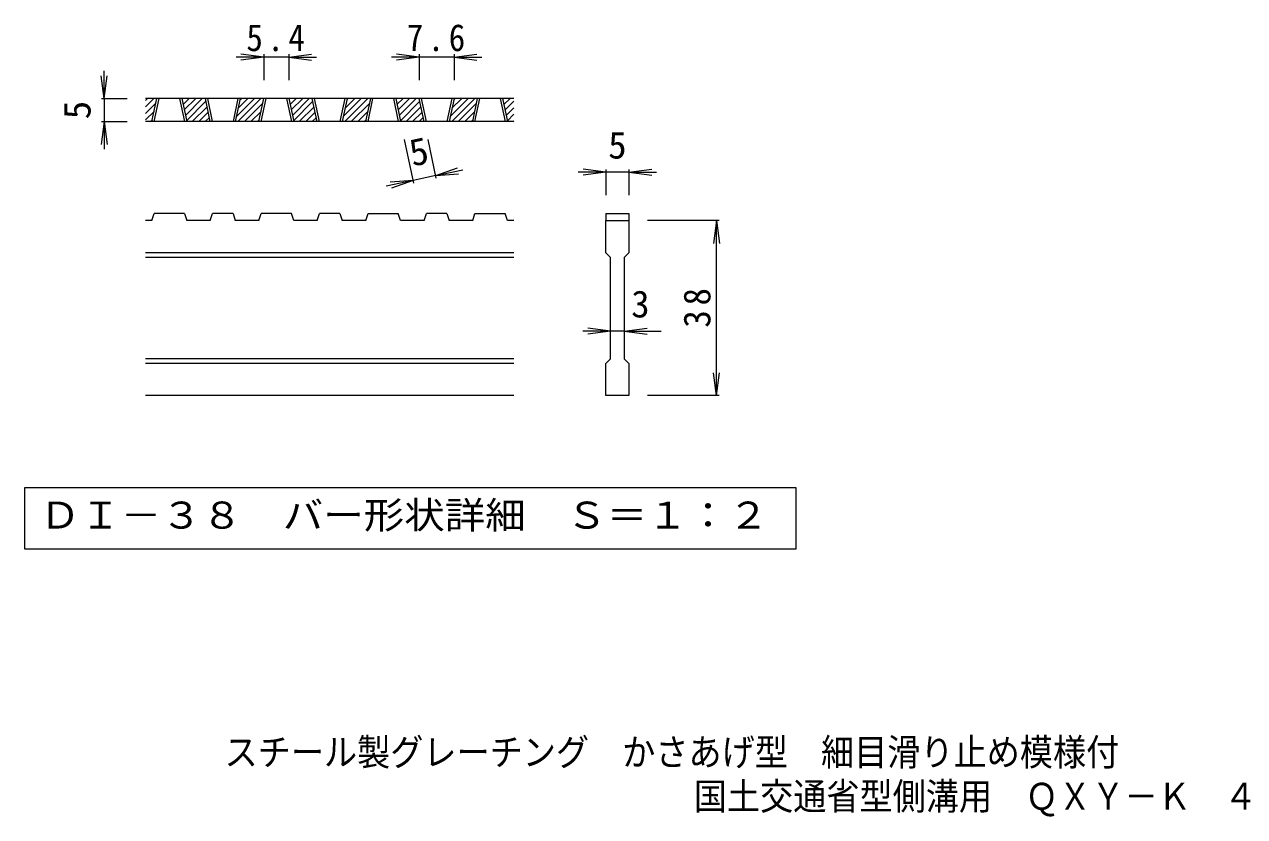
# Model space of a CAD drawing. Units: millimetres on the paper, enlarged 5 times, with parts at other scales. Extents: x -569 to 819, y -690 to 666.
# Drawn here: x -538 to 125, y -690 to -260 of the extents above; entities that cross this region are included whole.
import ezdxf
from ezdxf.enums import TextEntityAlignment as Align

# ---------------------------------------------------------------- set-up
doc = ezdxf.new("R2010")
doc.units = ezdxf.units.MM
doc.header["$LTSCALE"] = 5
doc.layers.add('D-0_通り芯', color=3, linetype='Continuous', lineweight=9)
doc.layers.add('D-4_寸法', color=7, linetype='Continuous', lineweight=9)
doc.layers.add('F-5_F-5ﾚｲﾔ', color=2, linetype='Continuous')
doc.styles.add('ＭＳ ゴシック', font='')
doc.styles.get('ＭＳ ゴシック').set_extended_font_data('MS Gothic')

msp = doc.modelspace()

# ---------------------------------------------------------------- linework, layer by layer
at = {"layer": 'D-0_通り芯'}
for p, q in [((-471.721, -304.797), (-467.188, -300.264)), ((-471.721, -301.262), (-470.724, -300.264)), ((-271.721, -300.264), (-471.721, -300.264)), ((-471.721, -308.333), (-466.14, -302.752)), ((-468.283, -312.764), (-465.608, -300.264)), ((-467.033, -312.764), (-464.358, -300.264)), ((-453.283, -300.264), (-450.608, -312.764)), ((-452.033, -300.264), (-449.358, -312.764)), ((-451.948, -300.663), (-451.548, -300.264)), ((-451.324, -303.575), (-448.013, -300.264)), ((-450.701, -306.488), (-444.477, -300.264)), ((-450.078, -309.4), (-440.942, -300.264)), ((-449.455, -312.312), (-438.925, -301.783)), ((-446.371, -312.764), (-438.302, -304.695)), ((-436.575, -312.764), (-439.25, -300.264)), ((-435.325, -312.764), (-438, -300.264)), ((-421.575, -300.264), (-424.25, -312.764)), ((-420.325, -300.264), (-423, -312.764)), ((-422.412, -310.019), (-412.658, -300.264)), ((-421.622, -312.764), (-409.122, -300.264)), ((-421.45, -305.521), (-416.193, -300.264)), ((-420.487, -301.023), (-419.729, -300.264)), ((-418.087, -312.764), (-408.074, -302.752)), ((-410.217, -312.764), (-407.542, -300.264)), ((-408.967, -312.764), (-406.292, -300.264)), ((-395.217, -300.264), (-392.542, -312.764)), ((-393.967, -300.264), (-391.292, -312.764)), ((-393.882, -300.663), (-393.482, -300.264)), ((-393.258, -303.575), (-389.947, -300.264)), ((-392.635, -306.488), (-386.411, -300.264)), ((-392.012, -309.4), (-382.876, -300.264)), ((-391.389, -312.312), (-380.859, -301.783)), ((-388.305, -312.764), (-380.236, -304.695)), ((-378.509, -312.764), (-381.184, -300.264)), ((-377.259, -312.764), (-379.934, -300.264)), ((-363.509, -300.264), (-366.184, -312.764)), ((-362.259, -300.264), (-364.934, -312.764)), ((-364.346, -310.019), (-354.592, -300.264)), ((-363.556, -312.764), (-351.056, -300.264)), ((-363.384, -305.521), (-358.127, -300.264)), ((-362.421, -301.023), (-361.663, -300.264)), ((-360.021, -312.764), (-350.008, -302.752)), ((-352.151, -312.764), (-349.476, -300.264)), ((-350.901, -312.764), (-348.226, -300.264)), ((-337.151, -300.264), (-334.476, -312.764)), ((-335.901, -300.264), (-333.226, -312.764)), ((-335.816, -300.663), (-335.416, -300.264)), ((-335.192, -303.575), (-331.881, -300.264)), ((-334.569, -306.488), (-328.345, -300.264)), ((-333.946, -309.4), (-324.81, -300.264)), ((-333.323, -312.312), (-322.793, -301.783)), ((-330.239, -312.764), (-322.17, -304.695)), ((-320.443, -312.764), (-323.118, -300.264)), ((-319.193, -312.764), (-321.868, -300.264)), ((-305.443, -300.264), (-308.118, -312.764)), ((-304.193, -300.264), (-306.868, -312.764)), ((-306.28, -310.019), (-296.526, -300.264)), ((-305.49, -312.764), (-292.99, -300.264)), ((-305.318, -305.521), (-300.061, -300.264)), ((-304.355, -301.023), (-303.597, -300.264)), ((-301.955, -312.764), (-291.942, -302.752)), ((-294.085, -312.764), (-291.41, -300.264)), ((-292.835, -312.764), (-290.16, -300.264)), ((-279.085, -300.264), (-276.41, -312.764)), ((-277.835, -300.264), (-275.16, -312.764)), ((-277.749, -300.663), (-277.35, -300.264)), ((-277.126, -303.575), (-273.815, -300.264)), ((-276.503, -306.488), (-271.721, -301.706)), ((-471.721, -311.868), (-467.103, -307.25)), ((-442.835, -312.764), (-437.679, -307.607)), ((-439.3, -312.764), (-437.055, -310.52)), ((-414.551, -312.764), (-409.037, -307.25)), ((-384.769, -312.764), (-379.613, -307.607)), ((-381.234, -312.764), (-378.989, -310.52)), ((-356.485, -312.764), (-350.971, -307.25)), ((-326.703, -312.764), (-321.546, -307.607)), ((-323.168, -312.764), (-320.923, -310.52)), ((-298.419, -312.764), (-292.905, -307.25)), ((-275.88, -309.4), (-271.721, -305.242)), ((-275.257, -312.312), (-271.721, -308.777)), ((-271.721, -312.764), (-471.721, -312.764)), ((-469.082, -312.764), (-468.066, -311.748)), ((-411.016, -312.764), (-409.999, -311.748)), ((-352.95, -312.764), (-351.933, -311.748)), ((-294.884, -312.764), (-293.867, -311.748)), ((-272.173, -312.764), (-271.721, -312.313)), ((-468.283, -366.514), (-467.033, -362.764)), ((-450.608, -362.764), (-467.033, -362.764)), ((-450.608, -362.764), (-449.358, -366.514)), ((-436.575, -366.514), (-435.325, -362.764)), ((-424.25, -362.764), (-435.325, -362.764)), ((-424.25, -362.764), (-423, -366.514)), ((-410.217, -366.514), (-408.967, -362.764)), ((-392.542, -362.764), (-408.967, -362.764)), ((-391.292, -366.514), (-392.542, -362.764)), ((-378.509, -366.514), (-377.259, -362.764)), ((-366.184, -362.764), (-377.259, -362.764)), ((-366.184, -362.764), (-364.934, -366.514)), ((-352.151, -366.514), (-350.901, -362.764)), ((-350.901, -362.764), (-334.476, -362.764)), ((-333.226, -366.514), (-334.476, -362.764)), ((-320.443, -366.514), (-319.193, -362.764)), ((-308.118, -362.764), (-319.193, -362.764)), ((-308.118, -362.764), (-306.868, -366.514)), ((-294.085, -366.514), (-292.835, -362.764)), ((-292.835, -362.764), (-276.41, -362.764)), ((-275.16, -366.514), (-276.41, -362.764)), ((-221.721, -362.764), (-209.222, -362.764)), ((-221.721, -362.764), (-221.721, -366.514)), ((-209.222, -362.764), (-209.222, -366.514)), ((-468.283, -366.514), (-471.721, -366.514)), ((-436.575, -366.514), (-449.358, -366.514)), ((-410.217, -366.514), (-423, -366.514)), ((-378.509, -366.514), (-391.292, -366.514)), ((-352.151, -366.514), (-364.934, -366.514)), ((-320.443, -366.514), (-333.226, -366.514)), ((-294.085, -366.514), (-306.868, -366.514)), ((-271.721, -366.514), (-275.16, -366.514)), ((-221.721, -366.514), (-209.222, -366.514)), ((-221.721, -384.014), (-221.721, -366.514)), ((-209.222, -366.514), (-209.222, -384.014)), ((-271.721, -384.014), (-471.721, -384.014)), ((-221.721, -384.014), (-219.222, -386.514)), ((-211.722, -386.514), (-209.222, -384.014)), ((-271.721, -386.514), (-471.721, -386.514)), ((-219.222, -441.514), (-219.222, -386.514)), ((-211.722, -386.514), (-211.722, -441.514)), ((-271.721, -441.514), (-471.721, -441.514)), ((-211.722, -441.514), (-209.222, -444.014)), ((-271.721, -444.014), (-471.721, -444.014)), ((-209.222, -444.014), (-209.222, -461.514)), ((-271.721, -461.514), (-471.721, -461.514)), ((-209.222, -461.514), (-221.721, -461.514))]:
    msp.add_line(p, q, dxfattribs=at)
msp.add_lwpolyline([(-221.721, -461.514), (-221.721, -444.014), (-219.222, -441.514)], dxfattribs=at)
at = {"layer": 'D-0_通り芯', "color": 7}
msp.add_lwpolyline([(-537.548, -511.514), (-537.548, -544.74), (-118.395, -544.74), (-118.395, -511.514)], close=True, dxfattribs=at)
at = {"layer": 'D-4_寸法'}
for p, q in [((-407.542, -277.764), (-422.542, -277.764)), ((-407.542, -277.764), (-419.935, -276.132)), ((-407.542, -277.764), (-419.935, -279.396)), ((-407.542, -276.264), (-407.542, -290.264)), ((-393.967, -277.764), (-407.542, -277.764)), ((-393.967, -277.764), (-381.574, -276.132)), ((-393.967, -276.264), (-393.967, -290.264)), ((-393.967, -277.764), (-381.574, -279.396)), ((-393.967, -277.764), (-378.967, -277.764)), ((-323.118, -277.764), (-338.118, -277.764)), ((-323.118, -277.764), (-335.511, -276.132)), ((-323.118, -277.764), (-335.511, -279.396)), ((-323.118, -276.264), (-323.118, -290.264)), ((-304.193, -277.764), (-323.118, -277.764)), ((-304.193, -277.764), (-291.8, -276.132)), ((-304.193, -276.264), (-304.193, -290.264)), ((-304.193, -277.764), (-291.8, -279.396)), ((-304.193, -277.764), (-289.193, -277.764)), ((-494.221, -300.264), (-495.853, -287.871)), ((-494.221, -300.264), (-494.221, -285.264)), ((-494.221, -300.264), (-492.59, -287.871)), ((-495.721, -300.264), (-481.721, -300.264)), ((-494.221, -300.264), (-494.221, -312.764)), ((-494.221, -312.764), (-495.853, -325.157)), ((-495.721, -312.764), (-481.721, -312.764)), ((-494.221, -312.764), (-492.59, -325.157)), ((-494.221, -312.764), (-494.221, -327.764)), ((-326.074, -346.183), (-331.133, -322.543)), ((-313.851, -343.567), (-318.35, -322.543)), ((-314.165, -342.1), (-302.388, -337.911)), ((-314.165, -342.1), (-326.388, -344.716)), ((-314.165, -342.1), (-299.497, -338.961)), ((-314.165, -342.1), (-301.705, -341.102)), ((-221.721, -340.264), (-236.721, -340.264)), ((-221.721, -340.264), (-234.114, -338.633)), ((-221.721, -340.264), (-234.114, -341.896)), ((-221.721, -338.764), (-221.721, -352.764)), ((-209.222, -340.264), (-221.721, -340.264)), ((-209.222, -340.264), (-196.828, -338.633)), ((-209.222, -338.764), (-209.222, -352.764)), ((-209.222, -340.264), (-196.828, -341.896)), ((-209.222, -340.264), (-194.222, -340.264)), ((-326.388, -344.716), (-341.056, -347.855)), ((-326.388, -344.716), (-338.848, -345.714)), ((-326.388, -344.716), (-338.166, -348.905)), ((-160.221, -366.514), (-199.222, -366.514)), ((-161.722, -366.514), (-163.353, -378.907)), ((-161.722, -366.514), (-160.09, -378.907)), ((-161.722, -461.514), (-161.722, -366.514)), ((-219.222, -426.514), (-234.222, -426.514)), ((-219.222, -426.514), (-231.615, -424.882)), ((-219.222, -426.514), (-231.615, -428.145)), ((-211.722, -426.514), (-219.222, -426.514)), ((-211.722, -426.514), (-199.329, -424.882)), ((-211.722, -426.514), (-199.329, -428.145)), ((-211.722, -426.514), (-191.722, -426.514)), ((-161.722, -461.514), (-163.353, -449.121)), ((-161.722, -461.514), (-160.09, -449.121)), ((-160.221, -461.514), (-199.222, -461.514))]:
    msp.add_line(p, q, dxfattribs=at)

# ---------------------------------------------------------------- texts
at = {"layer": 'D-0_通り芯', "color": 2, "style": 'ＭＳ ゴシック', "width": 1.1}
msp.add_text('ＤＩ－３８\u3000バー形状詳細\u3000Ｓ＝１：２', height=14.66, dxfattribs=at).set_placement((-529.221, -538.127), align=Align.BOTTOM_LEFT)
at = {"layer": 'D-4_寸法', "color": 2, "style": 'ＭＳ ゴシック'}
for rotation, p in [(90, (-497.221, -311.514)), (12.079, (-325.794, -341.521))]:
    msp.add_text('5', height=14.66, rotation=rotation, dxfattribs=at).set_placement(p, align=Align.BOTTOM_LEFT)
for s, p in [('5', (-220.471, -337.264)), ('3', (-207.972, -423.514))]:
    msp.add_text(s, height=14.66, dxfattribs=at).set_placement(p, align=Align.BOTTOM_LEFT)
at = {"layer": 'D-4_寸法', "color": 2, "char_height": 14.66, "attachment_point": 7, "style": 'ＭＳ ゴシック'}
for s, insert in [('\\T1.27;\\W0.9;5.4', (-417.004, -274.764)), ('\\T1.27;\\W0.9;7.6', (-329.905, -274.764))]:
    msp.add_mtext(s, dxfattribs=dict(at, insert=insert))
at = {"layer": 'D-4_寸法', "color": 2, "insert": (-164.722, -424.639), "char_height": 14.66, "attachment_point": 7, "rotation": 90, "style": 'ＭＳ ゴシック'}
msp.add_mtext('\\T1.27;\\W0.95;38', dxfattribs=at)
at = {"layer": 'F-5_F-5ﾚｲﾔ', "style": 'ＭＳ ゴシック', "width": 0.9}
for s, p in [('スチール製グレーチング\u3000かさあげ型\u3000細目滑り止め模様付', (-428.846, -666.766)), ('国土交通省型側溝用\u3000ＱＸＹ－Ｋ\u3000４３３８Ａ', (-173.98, -690.751))]:
    msp.add_text(s, height=14.66, dxfattribs=at).set_placement(p, align=Align.BOTTOM_LEFT)

doc.saveas('drawing.dxf')
